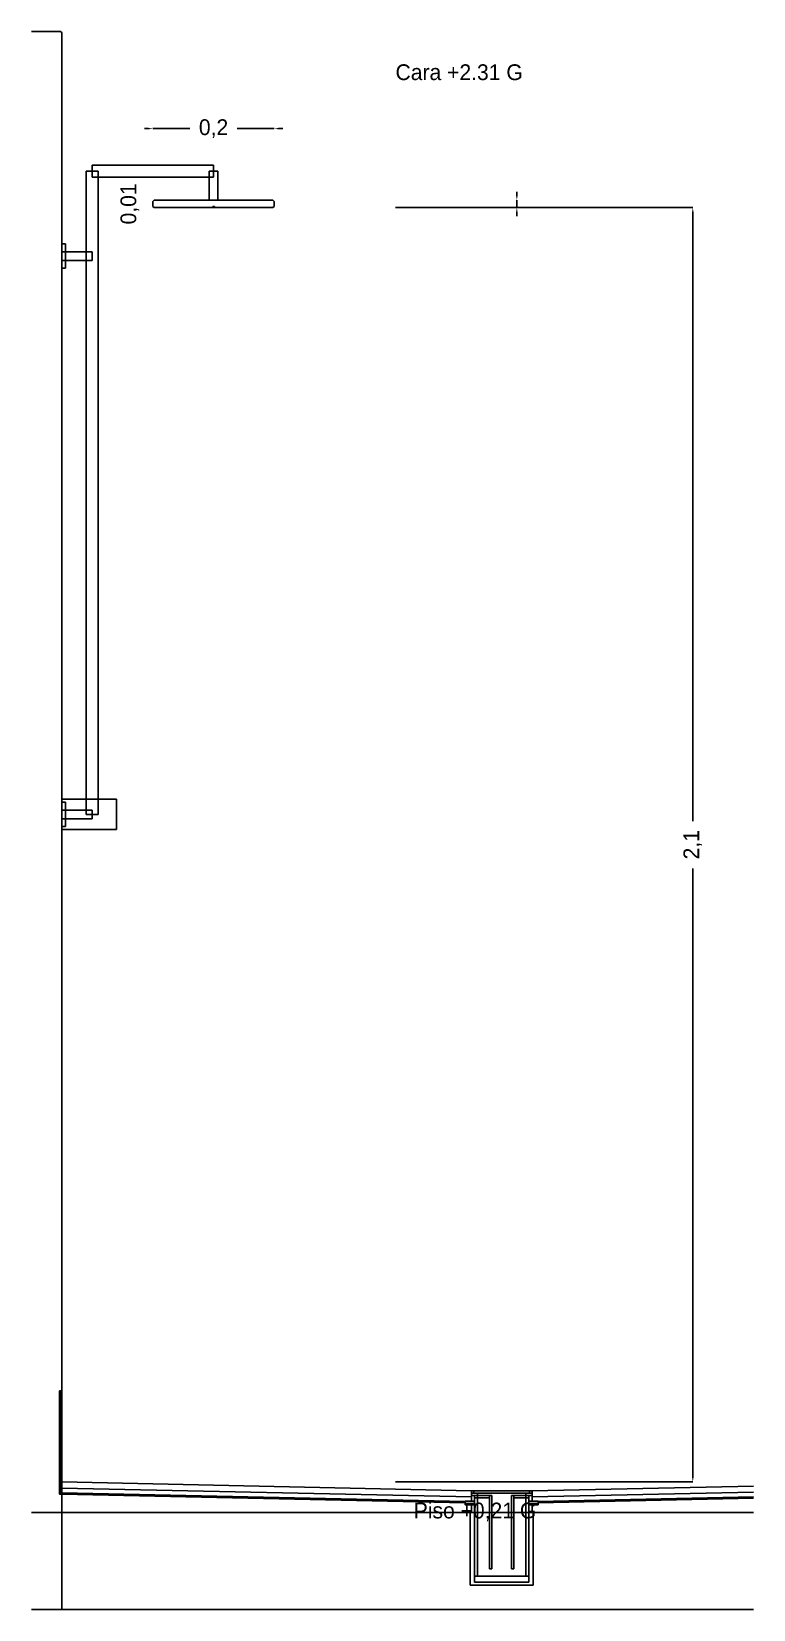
# Model space of a CAD drawing. Header units: metres. Extents: x 0 to 20.5, y 0 to 2.6.
# Drawn here: x 10 to 11.19, y 0 to 2.6 of the extents above; entities that cross this region are included whole.
import ezdxf

# ---------------------------------------------------------------- set-up
doc = ezdxf.new("R2010")
doc.units = ezdxf.units.M
for name, color, linetype in [('COTAS', 4, 'Continuous'), ('G_MEDIDO', 8, 'Continuous'), ('TEXTOS', 7, 'Continuous')]:
    doc.layers.add(name, color=color, linetype=linetype)
doc.dimstyles.get("Standard").update_dxf_attribs({"dimtxt": 2.5, "dimasz": 2.5, "dimexe": 1.25, "dimexo": 0.625, "dimtad": 1, "dimcen": 2.5, "dimazin": 3, "dimtfac": 1, "dimtmove": 0, "dimatfit": 3})

# ---------------------------------------------------------------- blocks, each defined once
blk = doc.blocks.new('_CLOSEDFILLED')
at = {"color": 0, "linetype": 'BYBLOCK'}
blk.add_solid([(-1, 0.16), (0, 0), (-1, -0.16)], dxfattribs=at)
blk = doc.blocks.new('*D3')
for p, q in [((10.193, 2.44), (10.186, 2.44)), ((10.2, 2.44), (10.2, 2.44)), ((10.2, 2.44), (10.261, 2.44)), ((10.339, 2.44), (10.4, 2.44)), ((10.4, 2.44), (10.4, 2.44)), ((10.407, 2.44), (10.414, 2.44))]:
    blk.add_line(p, q)
at = {"layer": 'Defpoints'}
for p in [(10.2, 2.44), (10.2, 2.44), (10.4, 2.44)]:
    blk.add_point(p, dxfattribs=at)
at = {"layer": 'COTAS', "xscale": 0.007, "yscale": 0.007}
blk.add_blockref('_CLOSEDFILLED', (10.2, 2.44), dxfattribs=at)
at = {"layer": 'COTAS', "xscale": 0.007, "yscale": 0.007, "rotation": 180}
blk.add_blockref('_CLOSEDFILLED', (10.4, 2.44), dxfattribs=at)
at = {"layer": 'COTAS', "insert": (10.3, 2.44), "char_height": 0.026, "attachment_point": 5}
blk.add_mtext('0,2', dxfattribs=at)
blk = doc.blocks.new('*D4')
for p, q in [((10.8, 2.329), (10.8, 2.336)), ((10.8, 2.322), (10.8, 2.322)), ((10.8, 2.31), (10.8, 2.322)), ((10.8, 2.31), (10.8, 2.31)), ((10.8, 2.303), (10.8, 2.296))]:
    blk.add_line(p, q)
at = {"layer": 'Defpoints'}
for p in [(10.8, 2.322), (10.8, 2.31), (10.8, 2.31)]:
    blk.add_point(p, dxfattribs=at)
at = {"layer": 'COTAS', "xscale": 0.007, "yscale": 0.007}
for p, rotation in [((10.8, 2.322), 270), ((10.8, 2.31), 90)]:
    blk.add_blockref('_CLOSEDFILLED', p, dxfattribs=dict(at, rotation=rotation))
at = {"layer": 'COTAS', "insert": (10.162, 2.316), "char_height": 0.026, "attachment_point": 5, "rotation": 90}
blk.add_mtext('0,01', dxfattribs=at)
blk = doc.blocks.new('*D5')
for p, q in [((10.6, 2.3099), (11.09, 2.3099)), ((11.09, 1.299), (11.09, 2.3029)), ((11.09, 0.217), (11.09, 1.221)), ((10.6, 0.21), (11.09, 0.21))]:
    blk.add_line(p, q)
at = {"layer": 'Defpoints'}
for p in [(10.6, 2.3099), (10.6, 0.21), (11.09, 0.21)]:
    blk.add_point(p, dxfattribs=at)
at = {"layer": 'COTAS', "xscale": 0.007, "yscale": 0.007}
for p, rotation in [((11.09, 2.3099), 90), ((11.09, 0.21), 270)]:
    blk.add_blockref('_CLOSEDFILLED', p, dxfattribs=dict(at, rotation=rotation))
at = {"layer": 'COTAS', "insert": (11.09, 1.26), "char_height": 0.026, "attachment_point": 5, "rotation": 90}
blk.add_mtext('2,1', dxfattribs=at)

msp = doc.modelspace()

# ---------------------------------------------------------------- linework, layer by layer
at = {"layer": 'G_MEDIDO'}
for p, q in [((10, 2.6), (10.048, 2.6)), ((10.048, 2.6), (10.0494, 2.5992)), ((10.05, 2.5975), (10.0494, 2.5992)), ((10.05, 2.25), (10.05, 2.5975)), ((10.09, 2.237), (10.09, 2.37)), ((10.09, 2.37), (10.1, 2.37)), ((10.1, 2.38), (10.3, 2.38)), ((10.1, 2.37), (10.1, 2.38)), ((10.1, 2.37), (10.11, 2.37)), ((10.1, 2.36), (10.1, 2.37)), ((10.11, 2.36), (10.11, 2.37)), ((10.293, 2.37), (10.3, 2.37)), ((10.293, 2.36), (10.293, 2.37)), ((10.3, 2.37), (10.3, 2.38)), ((10.3, 2.37), (10.307, 2.37)), ((10.3, 2.36), (10.3, 2.37)), ((10.307, 2.322), (10.307, 2.37)), ((10.1, 2.36), (10.11, 2.36)), ((10.11, 1.335), (10.11, 2.36)), ((10.11, 2.36), (10.293, 2.36)), ((10.293, 2.322), (10.293, 2.36)), ((10.293, 2.36), (10.3, 2.36)), ((10.2, 2.32), (10.202, 2.322)), ((10.2, 2.312), (10.2, 2.32)), ((10.202, 2.322), (10.293, 2.322)), ((10.293, 2.322), (10.307, 2.322)), ((10.307, 2.322), (10.398, 2.322)), ((10.398, 2.322), (10.4, 2.32)), ((10.4, 2.312), (10.4, 2.32)), ((10.2, 2.312), (10.202, 2.31)), ((10.202, 2.31), (10.2986, 2.31)), ((10.2986, 2.312), (10.3014, 2.312)), ((10.2986, 2.31), (10.2986, 2.312)), ((10.2986, 2.31), (10.3014, 2.31)), ((10.2986, 2.3099), (10.2986, 2.31)), ((10.2986, 2.3099), (10.3014, 2.3099)), ((10.3014, 2.31), (10.3014, 2.312)), ((10.3014, 2.31), (10.398, 2.31)), ((10.3014, 2.3099), (10.3014, 2.31)), ((10.398, 2.31), (10.4, 2.312)), ((10.05, 2.237), (10.05, 2.25)), ((10.05, 2.25), (10.056, 2.25)), ((10.05, 2.21), (10.05, 2.25)), ((10.05, 2.223), (10.05, 2.237)), ((10.05, 2.237), (10.056, 2.237)), ((10.056, 2.237), (10.056, 2.25)), ((10.056, 2.237), (10.09, 2.237)), ((10.056, 2.223), (10.056, 2.237)), ((10.09, 2.223), (10.09, 2.237)), ((10.09, 2.237), (10.1, 2.237)), ((10.1, 2.223), (10.1, 2.237)), ((10.05, 2.21), (10.05, 2.223)), ((10.05, 2.223), (10.056, 2.223)), ((10.056, 2.223), (10.09, 2.223)), ((10.056, 2.21), (10.056, 2.223)), ((10.09, 1.335), (10.09, 2.223)), ((10.09, 2.223), (10.1, 2.223)), ((10.05, 1.335), (10.05, 2.21)), ((10.05, 2.21), (10.05, 2.21)), ((10.05, 2.21), (10.056, 2.21)), ((10.05, 1.33), (10.05, 1.335)), ((10.05, 1.335), (10.09, 1.335)), ((10.05, 1.317), (10.05, 1.33)), ((10.05, 1.33), (10.056, 1.33)), ((10.05, 1.29), (10.05, 1.33)), ((10.056, 1.317), (10.056, 1.33)), ((10.09, 1.317), (10.09, 1.335)), ((10.09, 1.335), (10.11, 1.335)), ((10.11, 1.31), (10.11, 1.335)), ((10.11, 1.335), (10.14, 1.335)), ((10.14, 1.285), (10.14, 1.335)), ((10.05, 1.303), (10.05, 1.317)), ((10.05, 1.317), (10.056, 1.317)), ((10.05, 1.29), (10.05, 1.303)), ((10.05, 1.303), (10.056, 1.303)), ((10.056, 1.317), (10.09, 1.317)), ((10.056, 1.303), (10.056, 1.317)), ((10.056, 1.303), (10.1, 1.303)), ((10.056, 1.29), (10.056, 1.303)), ((10.09, 1.31), (10.09, 1.317)), ((10.09, 1.317), (10.1, 1.317)), ((10.09, 1.31), (10.1, 1.31)), ((10.1, 1.31), (10.1, 1.317)), ((10.1, 1.31), (10.11, 1.31)), ((10.1, 1.303), (10.1, 1.31)), ((10.05, 1.285), (10.05, 1.29)), ((10.05, 1.29), (10.05, 1.29)), ((10.05, 1.29), (10.056, 1.29)), ((10.05, 0.36), (10.05, 1.285)), ((10.05, 1.285), (10.14, 1.285)), ((10.046, 0.358), (10.046, 0.36)), ((10.046, 0.36), (10.048, 0.36)), ((10.046, 0.358), (10.0466, 0.3594)), ((10.046, 0.192), (10.046, 0.358)), ((10.0466, 0.3594), (10.048, 0.36)), ((10.048, 0.36), (10.0494, 0.3594)), ((10.048, 0.192), (10.048, 0.36)), ((10.048, 0.36), (10.05, 0.36)), ((10.05, 0.358), (10.0494, 0.3594)), ((10.05, 0.358), (10.05, 0.36)), ((10.05, 0.21), (10.05, 0.358)), ((10.05, 0.2), (10.05, 0.21)), ((10.05, 0.21), (10.725, 0.1955)), ((10.0466, 0.1906), (10.046, 0.192)), ((10.046, 0.19), (10.046, 0.192)), ((10.046, 0.19), (10.048, 0.19)), ((10.0466, 0.1906), (10.048, 0.19)), ((10.048, 0.19), (10.048, 0.192)), ((10.048, 0.192), (10.05, 0.192)), ((10.048, 0.19), (10.0494, 0.1906)), ((10.048, 0.19), (10.05, 0.19)), ((10.0494, 0.1906), (10.05, 0.192)), ((10.05, 0.192), (10.05, 0.2)), ((10.05, 0.2), (10.725, 0.1855)), ((10.05, 0.19), (10.05, 0.192)), ((10.05, 0.192), (10.715, 0.1777)), ((10.05, 0.16), (10.05, 0.19)), ((10.05, 0.19), (10.715, 0.1757)), ((10.725, 0.1915), (10.725, 0.1955)), ((10.725, 0.1955), (10.729, 0.1955)), ((10.725, 0.188), (10.725, 0.1915)), ((10.725, 0.1915), (10.729, 0.1915)), ((10.725, 0.1855), (10.725, 0.188)), ((10.725, 0.188), (10.73, 0.188)), ((10.725, 0.1785), (10.725, 0.1855)), ((10.729, 0.1915), (10.729, 0.1955)), ((10.729, 0.1955), (10.821, 0.1955)), ((10.729, 0.1915), (10.735, 0.1915)), ((10.73, 0.1875), (10.73, 0.188)), ((10.73, 0.188), (10.735, 0.188)), ((10.73, 0.184), (10.73, 0.1875)), ((10.73, 0.1875), (10.735, 0.1875)), ((10.73, 0.1785), (10.73, 0.184)), ((10.73, 0.184), (10.735, 0.184)), ((10.735, 0.1915), (10.815, 0.1915)), ((10.735, 0.188), (10.735, 0.1915)), ((10.735, 0.188), (10.755, 0.188)), ((10.735, 0.184), (10.735, 0.1875)), ((10.735, 0.16), (10.735, 0.184)), ((10.735, 0.184), (10.755, 0.184)), ((10.755, 0.184), (10.755, 0.188)), ((10.755, 0.188), (10.759, 0.188)), ((10.755, 0.16), (10.755, 0.184)), ((10.759, 0.16), (10.759, 0.188)), ((10.791, 0.188), (10.795, 0.188)), ((10.791, 0.16), (10.791, 0.188)), ((10.795, 0.184), (10.795, 0.188)), ((10.795, 0.188), (10.815, 0.188)), ((10.795, 0.16), (10.795, 0.184)), ((10.795, 0.184), (10.815, 0.184)), ((10.815, 0.1915), (10.821, 0.1915)), ((10.815, 0.188), (10.815, 0.1915)), ((10.815, 0.188), (10.82, 0.188)), ((10.815, 0.1875), (10.82, 0.1875)), ((10.815, 0.184), (10.815, 0.1875)), ((10.815, 0.16), (10.815, 0.184)), ((10.815, 0.184), (10.82, 0.184)), ((10.82, 0.1875), (10.82, 0.188)), ((10.82, 0.188), (10.825, 0.188)), ((10.82, 0.184), (10.82, 0.1875)), ((10.82, 0.1785), (10.82, 0.184)), ((10.821, 0.1915), (10.821, 0.1955)), ((10.821, 0.1955), (10.825, 0.1955)), ((10.821, 0.1915), (10.825, 0.1915)), ((10.825, 0.1955), (11.19, 0.2033)), ((10.825, 0.1915), (10.825, 0.1955)), ((10.825, 0.1855), (11.19, 0.1933)), ((10.825, 0.188), (10.825, 0.1915)), ((10.825, 0.1855), (10.825, 0.188)), ((10.825, 0.1785), (10.825, 0.1855)), ((10.835, 0.1777), (11.19, 0.1853)), ((10.835, 0.1757), (11.19, 0.1833)), ((10, 0.16), (10.05, 0.16)), ((10.05, 0.16), (10.723, 0.16)), ((10.05, 0.0014), (10.05, 0.16)), ((10.715, 0.1777), (10.715, 0.1785)), ((10.715, 0.1785), (10.725, 0.1785)), ((10.715, 0.1757), (10.715, 0.1777)), ((10.715, 0.1745), (10.715, 0.1757)), ((10.715, 0.1725), (10.715, 0.1745)), ((10.715, 0.1745), (10.73, 0.1745)), ((10.715, 0.1725), (10.725, 0.1725)), ((10.723, 0.16), (10.725, 0.16)), ((10.723, 0.04), (10.723, 0.16)), ((10.725, 0.1785), (10.73, 0.1785)), ((10.725, 0.16), (10.725, 0.1725)), ((10.725, 0.1725), (10.73, 0.1725)), ((10.725, 0.16), (10.73, 0.16)), ((10.73, 0.1745), (10.73, 0.1785)), ((10.73, 0.1725), (10.73, 0.1745)), ((10.73, 0.16), (10.73, 0.1725)), ((10.73, 0.16), (10.735, 0.16)), ((10.73, 0.055), (10.73, 0.16)), ((10.735, 0.16), (10.755, 0.16)), ((10.735, 0.055), (10.735, 0.16)), ((10.755, 0.16), (10.759, 0.16)), ((10.755, 0.067), (10.755, 0.16)), ((10.759, 0.16), (10.791, 0.16)), ((10.759, 0.067), (10.759, 0.16)), ((10.791, 0.16), (10.795, 0.16)), ((10.791, 0.067), (10.791, 0.16)), ((10.795, 0.16), (10.815, 0.16)), ((10.795, 0.067), (10.795, 0.16)), ((10.815, 0.16), (10.82, 0.16)), ((10.815, 0.055), (10.815, 0.16)), ((10.82, 0.1745), (10.82, 0.1785)), ((10.82, 0.1785), (10.825, 0.1785)), ((10.82, 0.1725), (10.82, 0.1745)), ((10.82, 0.1745), (10.835, 0.1745)), ((10.82, 0.16), (10.82, 0.1725)), ((10.82, 0.1725), (10.825, 0.1725)), ((10.82, 0.16), (10.825, 0.16)), ((10.82, 0.055), (10.82, 0.16)), ((10.825, 0.1785), (10.835, 0.1785)), ((10.825, 0.16), (10.825, 0.1725)), ((10.825, 0.1725), (10.835, 0.1725)), ((10.825, 0.16), (10.827, 0.16)), ((10.827, 0.04), (10.827, 0.16)), ((10.827, 0.16), (11.19, 0.16)), ((10.835, 0.1777), (10.835, 0.1785)), ((10.835, 0.1757), (10.835, 0.1777)), ((10.835, 0.1745), (10.835, 0.1757)), ((10.835, 0.1725), (10.835, 0.1745)), ((10.73, 0.055), (10.735, 0.055)), ((10.73, 0.045), (10.73, 0.055)), ((10.735, 0.055), (10.815, 0.055)), ((10.755, 0.067), (10.759, 0.067)), ((10.791, 0.067), (10.795, 0.067)), ((10.815, 0.055), (10.82, 0.055)), ((10.82, 0.045), (10.82, 0.055)), ((10.723, 0.04), (10.827, 0.04)), ((10.73, 0.045), (10.82, 0.045)), ((10, 0), (10.048, 0)), ((10.048, 0), (10.0494, 0.0004)), ((10.048, 0), (11.19, 0)), ((10.0494, 0.0004), (10.05, 0.0014))]:
    msp.add_line(p, q, dxfattribs=at)

# ---------------------------------------------------------------- texts
at = {"layer": 'TEXTOS'}
for s, p in [('Cara +2.31 G', (10.6, 2.52)), ('Piso +0,21 G', (10.63, 0.15))]:
    msp.add_text(s, height=0.026, dxfattribs=at).set_placement(p)

# ---------------------------------------------------------------- dimensions: what is measured, and where the dimension line sits
at = {"layer": 'COTAS'}
dim = msp.add_linear_dim(base=(10.2, 2.44), p1=(10.2, 2.44), p2=(10.4, 2.44), dimstyle='Standard', override={"dimtxt": 0.026, "dimasz": 0.007}, dxfattribs=at)
dim.commit()
dim.dimension.update_dxf_attribs({"geometry": '*D3', "text_midpoint": (10.3, 2.44)})
for base, p1, p2, picture, middle in [((10.8, 2.31), (10.8, 2.31), (10.8, 2.322), '*D4', (10.162, 2.316)), ((11.09, 0.21), (10.6, 0.21), (10.6, 2.3099), '*D5', (11.09, 1.26))]:
    dim = msp.add_linear_dim(base=base, p1=p1, p2=p2, angle=90, dimstyle='Standard', override={"dimtxt": 0.026, "dimasz": 0.007}, dxfattribs=at)
    dim.commit()
    dim.dimension.update_dxf_attribs({"geometry": picture, "text_midpoint": middle})

doc.saveas('drawing.dxf')
